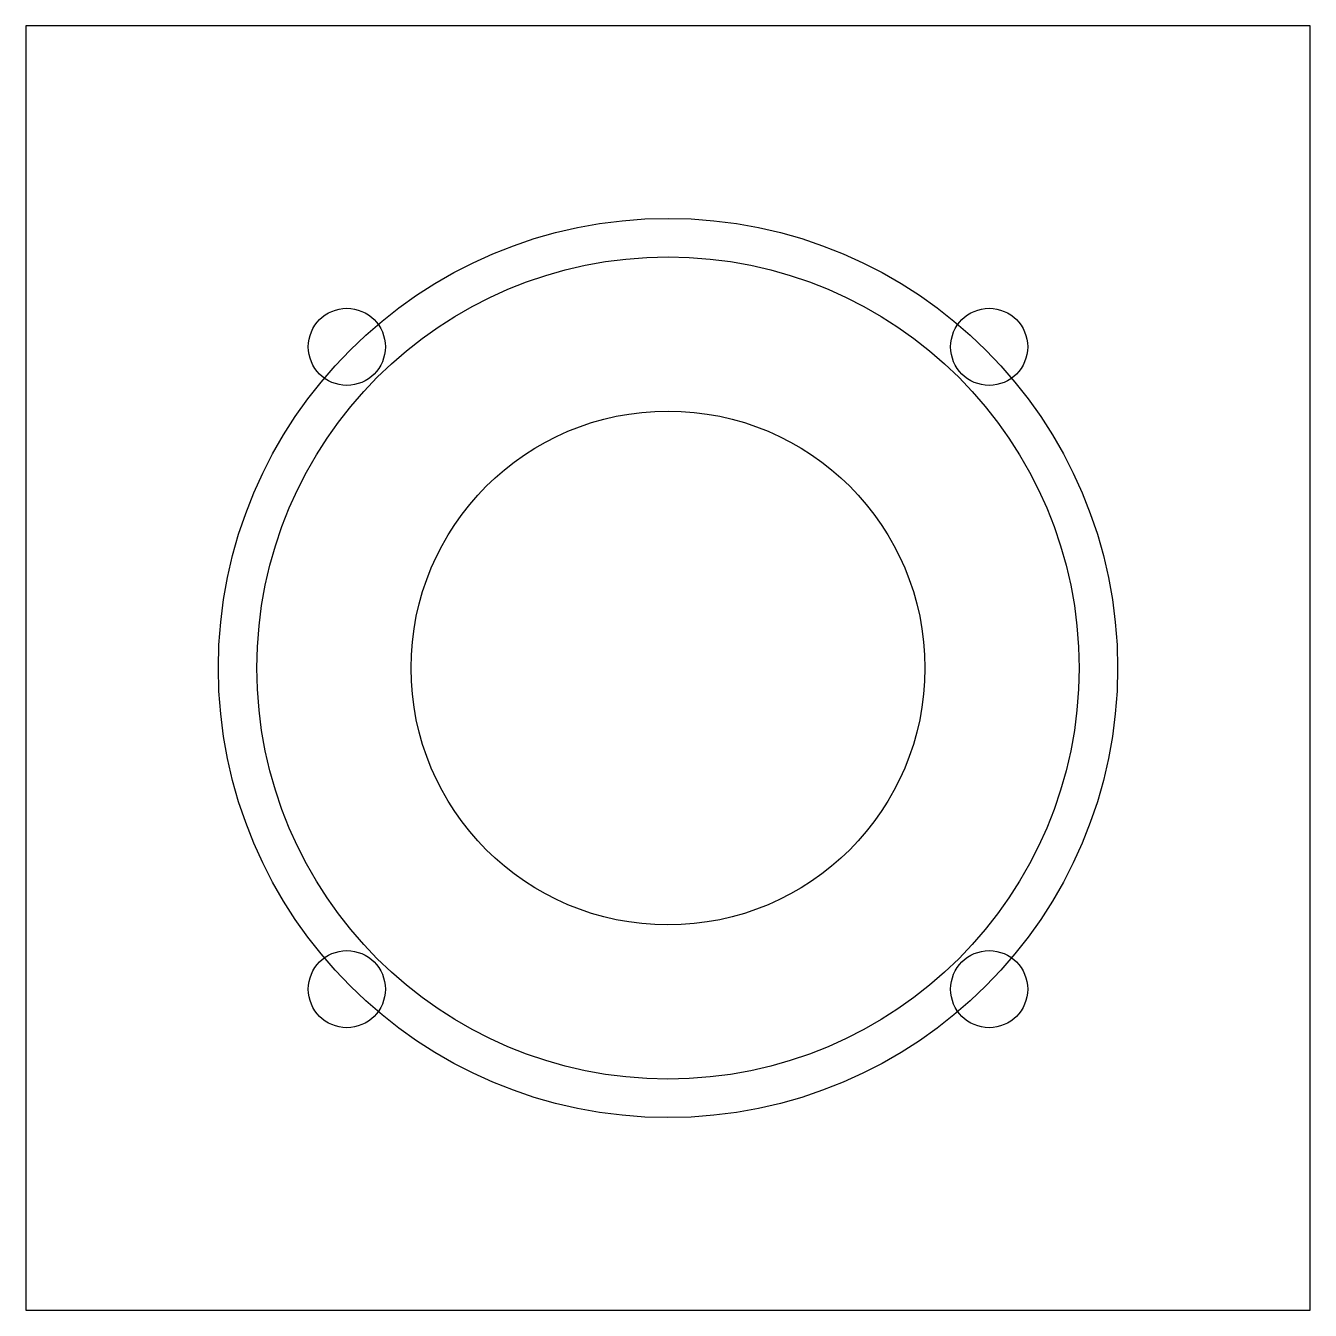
# Model space of a CAD drawing. Header units: metres. Extents: x 0 to 100, y 0 to 100.
import ezdxf

# ---------------------------------------------------------------- set-up
doc = ezdxf.new("R2010")
doc.units = ezdxf.units.M

msp = doc.modelspace()

# ---------------------------------------------------------------- linework, layer by layer
msp.add_lwpolyline([(0, 0), (100, 0), (100, 100), (0, 100), (0, 0)])
for centre, radius in [((50, 50), 35), ((50, 50), 32), ((25, 75), 3), ((75, 75), 3), ((50, 50), 20), ((25, 25), 3), ((75, 25), 3)]:
    msp.add_circle(centre, radius)

doc.saveas('drawing.dxf')
